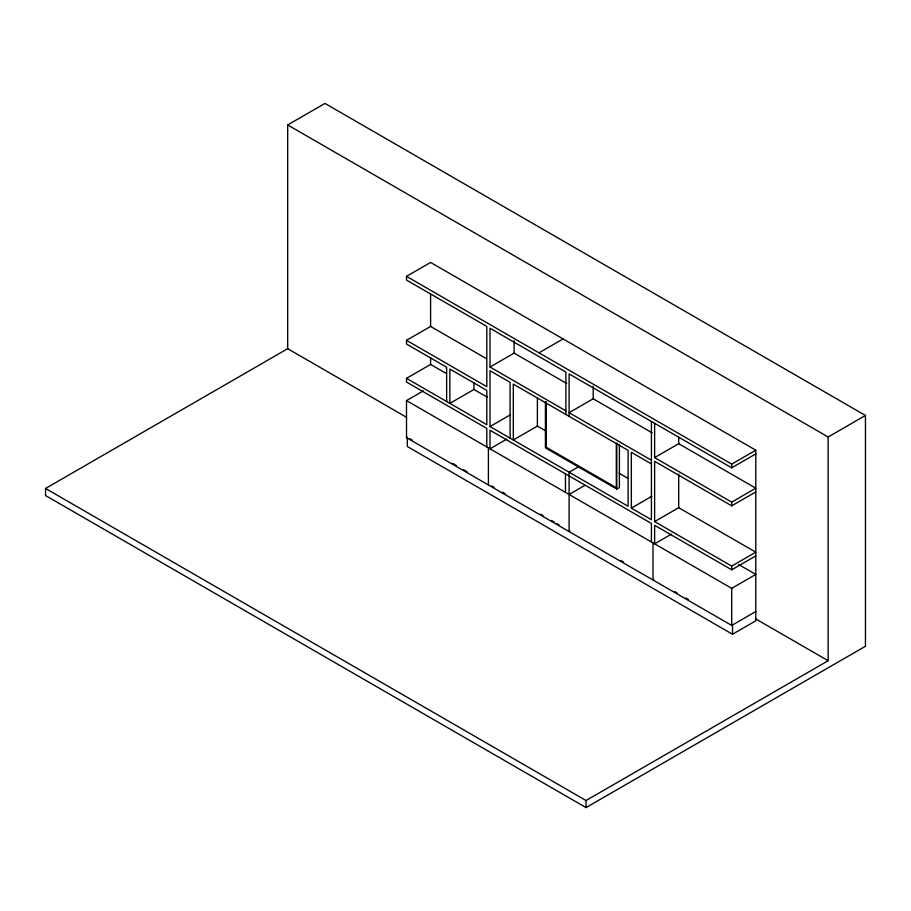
<?xml version="1.0" encoding="UTF-8"?>
<svg xmlns="http://www.w3.org/2000/svg" width="911" height="911" viewBox="0 0 911 911"><rect width="100%" height="100%" fill="white"/><g stroke="black" fill="none" stroke-linecap="round" stroke-linejoin="round"><path stroke-width="1.37" d="M287.682 348.685L287.682 124.944L324.965 103.421L865.45 415.462L865.45 646.263L586.035 807.579L45.55 495.538L45.55 488.467L287.682 348.685L406.477 417.272M446.652 401.523L446.652 367.213L406.5 344.039L406.5 340.327L486.804 386.685L486.804 326.423L406.5 280.064L406.5 276.352L430.596 262.448L755.8 450.193L755.8 620.801L732.512 634.25L407.308 446.492L407.308 437.223M406.5 340.327L430.596 326.423L486.554 358.729M486.804 446.959L486.804 428.409L406.5 382.051L406.5 378.338L430.596 364.434L446.413 373.567M755.8 611.532L731.704 625.436L406.5 437.679L406.5 400.589L423.364 390.865M565.89 414.471L565.89 372.087L490.016 328.267L490.016 367.031L514.1 353.126L566.733 383.508M487.499 397.287L473.959 389.464L449.863 403.379L449.863 369.069L486.804 390.398L486.804 424.697L406.5 378.338M538.993 352.842L563.089 338.938M510.092 438.145L510.092 382.324L490.016 370.743L490.016 426.553L510.49 414.733M506.88 439.068L490.016 448.804L490.016 430.265L651.411 523.449L651.411 541.988M545.883 430.994L537.388 426.097L513.303 440.002L513.303 384.112L628.123 450.398L628.123 506.288L490.016 426.553M652.162 432.827L593.198 398.79L569.102 412.694L651.411 460.214M578.747 466.66L569.102 472.217L569.102 531.557L569.91 531.102M569.102 494.468L584.76 485.426M654.622 457.618L678.706 443.703L755.8 488.216L731.704 502.12L654.622 457.618L654.622 423.308M545.427 401.888L545.427 447.859L616.793 489.07L619.389 487.567L619.389 444.374M651.411 463.915L631.334 452.334L631.334 508.144L651.809 496.324M406.5 276.352L731.704 464.109L755.8 450.193M569.102 416.327L569.102 373.931L731.704 467.81L755.8 453.906M654.622 521.593L678.706 507.689L755.8 552.191L731.704 566.095L654.622 521.593L654.622 461.319L731.704 505.833L755.8 491.917M287.682 124.944L828.156 436.995L865.45 415.462M671.487 534.108L654.622 543.844L654.622 525.305L731.704 569.808L755.8 555.892M653.825 579.544L653.016 580.011L653.016 542.922M406.5 400.589L731.704 588.347L755.8 574.442L738.673 564.547M45.55 488.467L586.035 800.518L828.156 660.726L828.156 436.995M490.016 367.031L565.89 410.838M619.013 473.219L627.622 478.184M631.334 508.144L651.411 519.737L651.411 421.451M755.606 618.842L828.156 660.726M409.756 438.635L412.193 440.047M452.539 463.335L456.206 465.453M463.54 469.689L467.206 471.807M491.655 485.916L494.104 487.328M502.656 492.27L505.104 493.682M540.565 514.157L543.013 515.569M551.565 520.511L554.013 521.923M556.462 523.335L558.91 524.747M620.983 560.584L623.42 561.985M674.721 591.615L677.18 593.027M685.789 598.003L688.249 599.415M732.512 624.969L732.512 634.25M731.704 464.109L731.704 467.81M731.704 502.12L731.704 505.833M731.704 566.095L731.704 569.808M731.704 588.347L731.704 625.436M678.706 436.847L678.706 443.703M678.706 474.05L678.706 507.689M616.793 443.088L616.793 489.07M616.314 443.441L616.314 487.715L546.281 447.278L546.281 401.626M593.198 386.332L593.198 398.79M586.035 800.518L586.035 807.579M565.458 473.822L565.458 492.373M537.388 398.141L537.388 426.097M514.1 340.668L514.1 353.126M488.41 447.882L488.41 484.971M473.959 382.609L473.959 389.464M430.596 294.185L430.596 326.423M430.596 357.567L430.596 364.434"/></g></svg>
